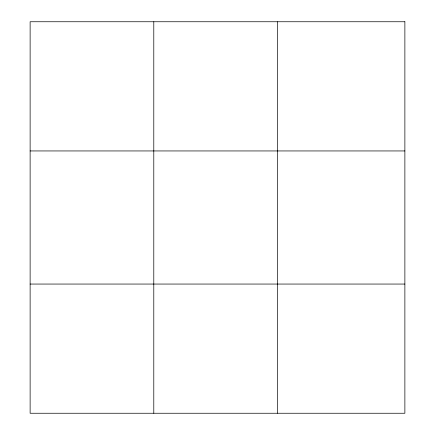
<?xml version="1.0" encoding="UTF-8"?>
<svg xmlns="http://www.w3.org/2000/svg" width="435" height="435" viewBox="0 0 435 435"><rect width="100%" height="100%" fill="white"/><g stroke="black" fill="none" stroke-linecap="round" stroke-linejoin="round"><path stroke-width="0.65" d="M153.789 21.75L153.789 413.25M277.459 21.75L277.459 413.25M30.124 150.945L404.876 150.945M30.124 284.055L404.876 284.055M404.876 21.75L404.876 413.25L30.124 413.25L30.124 21.75L404.876 21.75"/></g></svg>
